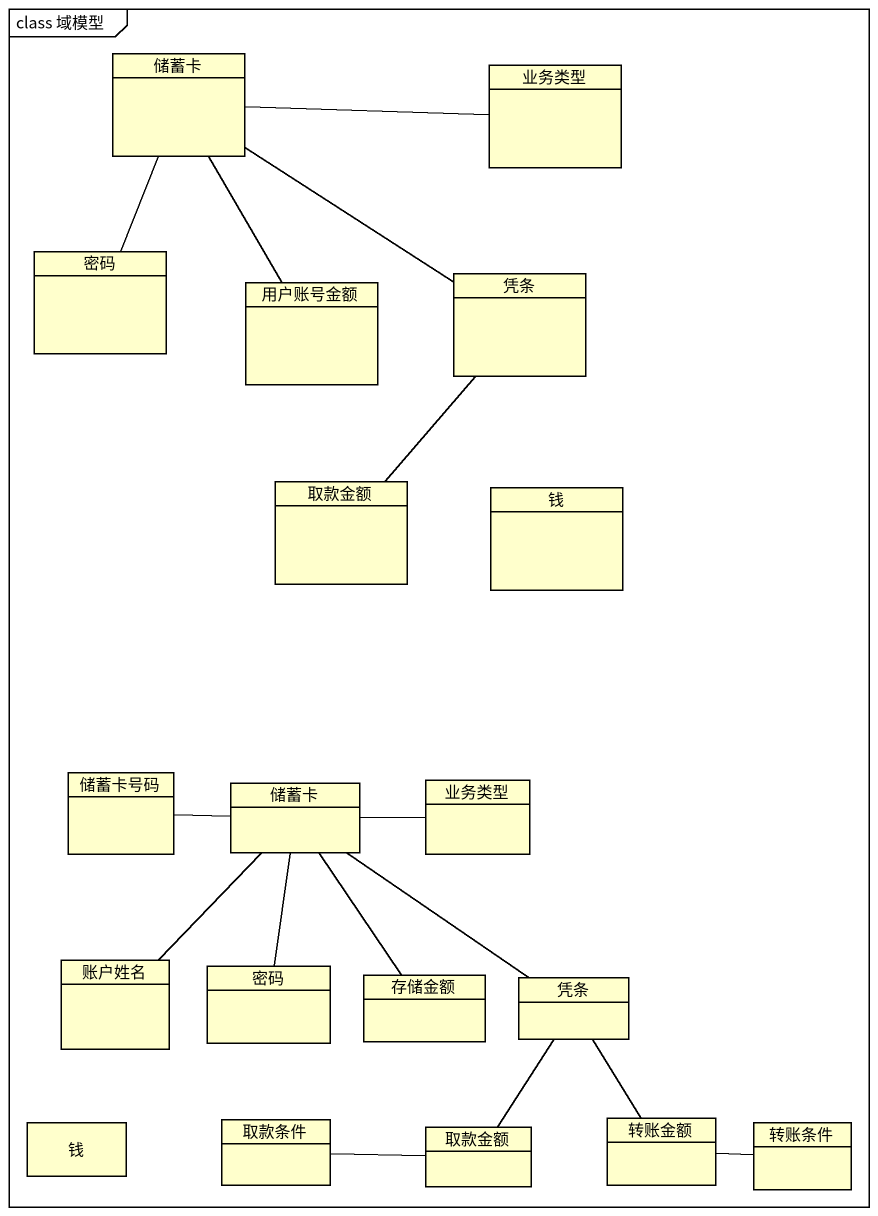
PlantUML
@startuml
mainframe class 域模型
hide circle
hide empty members
class 储蓄卡
class 业务类型
class 密码
class 用户账号金额
class 凭条
class 取款金额
class 钱
class 储蓄卡号码
class "储蓄卡" as 储蓄卡_2
class "业务类型" as 业务类型_2
class 账户姓名
class "密码" as 密码_2
class 存储金额
class "凭条" as 凭条_2
class 转账金额
class "钱" as 钱_2
class 取款条件
class "取款金额" as 取款金额_2
class 转账条件
储蓄卡 -right- 业务类型
储蓄卡 -- 密码
储蓄卡 -- 用户账号金额
储蓄卡 -- 凭条
凭条 -- 取款金额
储蓄卡号码 -right- 储蓄卡_2
储蓄卡_2 -right- 业务类型_2
储蓄卡_2 -- 账户姓名
储蓄卡_2 -- 密码_2
储蓄卡_2 -- 存储金额
储蓄卡_2 -- 凭条_2
转账金额 -up- 凭条_2
转账金额 -right- 转账条件
取款条件 -right- 取款金额_2
取款金额_2 -up- 凭条_2
@enduml
